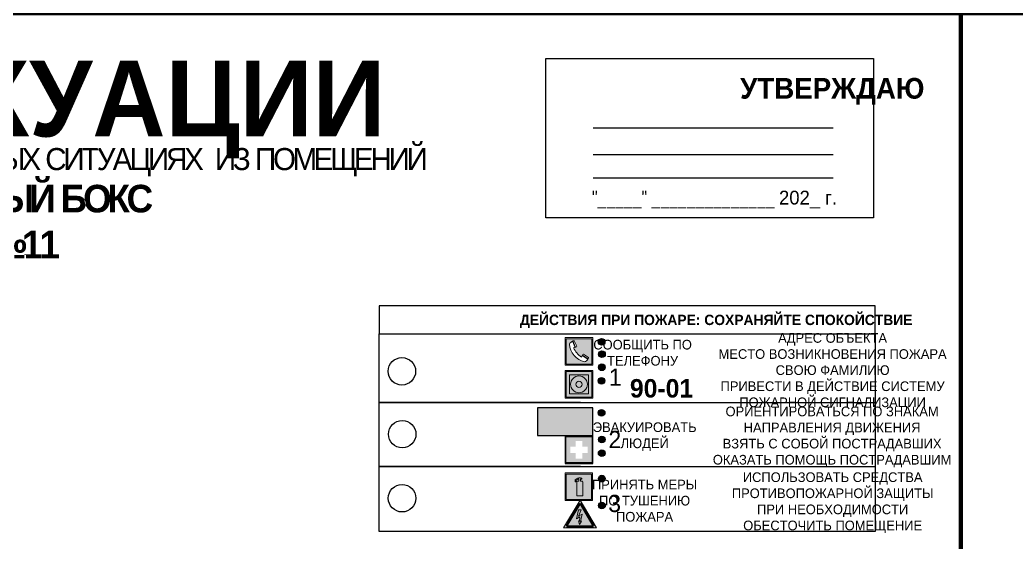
# Model space of a CAD drawing. Header units: millimetres. Extents: x 13810 to 67229, y 12374 to 21950.
# Drawn here: x 32724.6 to 33013.3, y 19725.6 to 19877 of the extents above; entities that cross this region are included whole.
import ezdxf

# ---------------------------------------------------------------- set-up
doc = ezdxf.new("R2010")
doc.units = ezdxf.units.MM
doc.styles.add('обычный', font='arial.ttf')

# ---------------------------------------------------------------- blocks, each defined once
blk = doc.blocks.new('A$C3E6D3DDE')
at = {"lineweight": 5}
h = blk.add_hatch(color=40, dxfattribs=at)
h.paths.add_polyline_path([(24.1, 1.45), (16.46, -11.35), (31.74, -11.35)])
h.paths.add_polyline_path([(24.09, -0.46), (30.03, -10.41), (18.14, -10.41)], flags=16)
h.paths.add_polyline_path([(24.54, -3.08), (23.41, -6.02), (25.13, -5.01), (24.33, -8.5), (24.82, -8.27), (23.79, -9.86), (23.4, -8.04), (23.8, -8.43), (24.04, -6.29), (22.39, -7.25), (23.44, -3.08)], flags=0)
h = blk.add_hatch(color=256, dxfattribs=at)
h.paths.add_polyline_path([(24.37, 0.03, 0.567511), (23.82, 0.03), (17.59, -10.4, 0.582454), (17.86, -10.88), (30.32, -10.88, 0.582149), (30.6, -10.4)])
h.paths.add_polyline_path([(24.09, -0.46), (18.14, -10.41), (30.03, -10.41)], flags=16)
h.paths.add_polyline_path([(24.54, -3.08), (23.41, -6.02), (25.13, -5.01), (24.33, -8.5), (24.82, -8.27), (23.79, -9.86), (23.4, -8.04), (23.8, -8.43), (24.04, -6.29), (22.39, -7.25), (23.44, -3.08)], flags=0)
h = blk.add_hatch(color=40, dxfattribs=at)
h.paths.add_polyline_path([(24.09, -0.46), (18.14, -10.41), (30.03, -10.41)])
h.paths.add_polyline_path([(24.82, -8.27), (23.79, -9.86), (23.4, -8.04), (23.8, -8.43), (24.04, -6.29), (22.39, -7.25), (23.44, -3.08), (24.54, -3.08), (23.41, -6.02), (25.13, -5.01), (24.33, -8.5)], flags=16)
at = {"color": 40, "lineweight": 5}
for p, q in [((16.46, -11.35), (24.1, 1.45)), ((24.1, 1.45), (31.74, -11.35))]:
    blk.add_line(p, q, dxfattribs=at)
at = {"lineweight": 5}
for p, q in [((17.59, -10.4), (23.82, 0.03)), ((24.37, 0.03), (30.6, -10.4)), ((18.14, -10.41), (24.09, -0.46)), ((23.44, -3.08), (22.39, -7.25)), ((23.41, -6.02), (24.54, -3.08)), ((24.54, -3.08), (23.44, -3.08)), ((24.09, -0.46), (30.03, -10.41)), ((22.39, -7.25), (24.04, -6.29)), ((23.8, -8.43), (23.4, -8.04)), ((23.4, -8.04), (23.79, -9.86)), ((25.13, -5.01), (23.41, -6.02)), ((23.79, -9.86), (24.82, -8.27)), ((24.04, -6.29), (23.8, -8.43)), ((24.33, -8.5), (25.13, -5.01)), ((24.82, -8.27), (24.33, -8.5)), ((17.86, -10.88), (30.32, -10.88)), ((18.14, -10.41), (30.03, -10.41))]:
    blk.add_line(p, q, dxfattribs=at)
at = {"color": 50, "lineweight": 5}
blk.add_line((31.74, -11.35), (16.46, -11.35), dxfattribs=at)
blk = doc.blocks.new('A$C456E1F9C')
at = {"lineweight": 5}
h = blk.add_hatch(color=242, dxfattribs=at)
h.paths.add_polyline_path([(0.51, -1.47), (0.51, -13.26), (12.29, -13.26), (12.29, -1.47)])
h.paths.add_polyline_path([(5.42, -4.95, -0.254479), (4.78, -5.4), (3.52, -2.53, -0.209735), (4.23, -2.4)], flags=16)
h.paths.add_polyline_path([(8.53, -8.6), (10.87, -10.17), (10.54, -10.76), (8.03, -9.13, -0.192251)], flags=16)
h.paths.add_polyline_path([(4.61, -5.49, 0.005518), (3.87, -5.72, 0.128647), (7.49, -10.01, 0.00809), (7.83, -9.33), (10.47, -10.97, -0.16736), (8.99, -12.25, -0.327862), (1.95, -3.95, -0.166952), (3.36, -2.62)], flags=16)
at = {"color": 242, "lineweight": 5}
for p, q in [((0, -13.77), (0, -0.97)), ((12.8, -0.97), (0, -0.97)), ((4.61, -5.49), (3.36, -2.62)), ((3.52, -2.53), (4.78, -5.4)), ((4.23, -2.4), (5.42, -4.95)), ((12.8, -13.77), (12.8, -0.97)), ((8.03, -9.13), (10.54, -10.76)), ((10.81, -10.12), (8.53, -8.6)), ((0, -13.77), (12.8, -13.77)), ((7.83, -9.33), (10.47, -10.97)), ((10.54, -10.76), (10.8, -10.3)), ((10.8, -10.3), (10.81, -10.12))]:
    blk.add_line(p, q, dxfattribs=at)
blk.add_lwpolyline([(0.51, -1.47), (12.29, -1.47), (12.29, -13.26), (0.51, -13.26)], close=True, dxfattribs=at)
for centre, radius, start, end in [((4.59, -5.34), 2.99, 114.2845, 152.1974), ((11.12, -3.31), 9.19, 183.9915, 256.6009), ((4.02, -3.27), 0.891, 76.3284, 123.7092), ((14.98, -39.1), 35.17, 107.1487, 108.4135), ((13.86, -0.94), 11.08, 205.5536, 234.8762), ((4.68, -4.59), 0.824, 276.9621, 334.0723), ((8.94, -9.5), 0.989, 114.4092, 157.9388), ((-13.31, 0.8), 23.44, 332.5487, 334.4027), ((7.87, -9.46), 3, 291.9291, 329.9329)]:
    blk.add_arc(centre, radius, start, end, dxfattribs=at)
blk = doc.blocks.new('A$C54414219')
at = {"true_color": 0xffffff}
h = blk.add_hatch(color=7, dxfattribs=at)
h.paths.add_polyline_path([(2.39, -9.45), (2.39, -18.3), (11.23, -18.3), (11.23, -9.45)], flags=0)
h.paths.add_polyline_path([(10.71, -13.87, -1), (2.92, -13.87, -1)], flags=0)
h.paths.add_polyline_path([(8.3, -13.87, -1), (5.33, -13.87, -1)], flags=0)
h.paths.add_polyline_path([(0.41, -7.47), (0.41, -20.27), (13.21, -20.27), (13.21, -7.47)])
h.paths.add_polyline_path([(0.92, -19.77), (12.71, -19.77), (12.71, -7.98), (0.92, -7.98)], flags=16)
h.paths.add_polyline_path([(11.23, -9.45), (11.23, -18.3), (2.39, -18.3), (2.39, -9.45)], flags=0)
at = {"lineweight": 5}
h = blk.add_hatch(color=242, dxfattribs=at)
h.paths.add_polyline_path([(12.71, -7.98), (0.92, -7.98), (0.92, -19.77), (12.71, -19.77)])
h.paths.add_polyline_path([(11.23, -18.3), (2.39, -18.3), (2.39, -9.45), (11.23, -9.45)], flags=16)
h.paths.add_polyline_path([(10.71, -13.87, -1), (2.92, -13.87, -1)], flags=0)
h.paths.add_polyline_path([(8.3, -13.87, -1), (5.33, -13.87, -1)], flags=0)
at = {"true_color": 0xffffff}
h = blk.add_hatch(color=7, dxfattribs=at)
h.paths.add_polyline_path([(2.39, -9.45), (2.39, -18.3), (11.23, -18.3), (11.23, -9.45)])
h.paths.add_polyline_path([(10.71, -13.87, -1), (2.92, -13.87, -1)], flags=16)
h.paths.add_polyline_path([(8.3, -13.87, -1), (5.33, -13.87, -1)], flags=0)
at = {"lineweight": 5}
h = blk.add_hatch(color=242, dxfattribs=at)
h.paths.add_polyline_path([(2.92, -13.87, 1), (10.71, -13.87, 1)])
h.paths.add_polyline_path([(8.3, -13.87, -1), (5.33, -13.87, -1)], flags=16)
at = {"color": 242, "lineweight": 5}
for p, q in [((0.41, -20.27), (0.41, -7.47)), ((0.41, -7.47), (13.21, -7.47)), ((0.41, -7.47), (13.21, -7.47)), ((13.21, -20.27), (13.21, -7.47)), ((0.41, -20.27), (13.21, -20.27))]:
    blk.add_line(p, q, dxfattribs=at)
for points in [[(0.92, -7.98), (12.71, -7.98), (12.71, -19.77), (0.92, -19.77)], [(2.39, -9.45), (11.23, -9.45), (11.23, -18.3), (2.39, -18.3)]]:
    blk.add_lwpolyline(points, close=True, dxfattribs=at)
for radius in [3.89, 1.49]:
    blk.add_circle((6.81, -13.87), radius, dxfattribs=at)
blk = doc.blocks.new('A$C32E8229D')
at = {"true_color": 0xffffff}
blk.add_hatch(color=7, dxfattribs=at).paths.add_polyline_path([(0, 0), (0, -8), (16, -8), (16, 0)])
h = blk.add_hatch(color=126)
h.paths.add_polyline_path([(0.2, -0.2), (15.8, -0.2), (15.8, -7.8), (0.2, -7.8)])
h.paths.add_polyline_path([(13.49, -2.05), (12.08, -2.05), (11.37, -2.63, 0.162397), (11.29, -2.84), (11.29, -3.63), (10.35, -3.63), (10.35, -4.05), (11.68, -4.05), (11.68, -3.48), (12.26, -4.28), (11.29, -5.1), (11.29, -6.78), (11.85, -6.78), (11.85, -5.44), (12.8, -4.64), (12.8, -5.94), (14.46, -5.94), (14.46, -5.39), (13.45, -5.39), (13.45, -3.97), (12.46, -2.59), (13.15, -2.59), (13.69, -3.34), (14.18, -3)], flags=16)
h.paths.add_polyline_path([(10.74, -1.82, 1), (11.8, -1.82, 1)], flags=16)
h.paths.add_polyline_path([(9.39, -3.59), (5.99, -3.59), (6.56, -3.03), (5.91, -3.03), (5.1, -3.83), (5.91, -4.64), (6.56, -4.64), (5.99, -4.09), (9.39, -4.09)], flags=16)
h.paths.add_polyline_path([(4.29, -1.08), (1.72, -1.08), (1.72, -6.6), (4.29, -6.6)], flags=16)
at = {"color": 126}
blk.add_lwpolyline([(16, -8), (0, -8), (0, 0), (16, 0)], close=True, dxfattribs=at)
blk = doc.blocks.new('A$C18900ED3')
h = blk.add_hatch(color=126)
h.paths.add_polyline_path([(-0.18, -0.18), (-7.02, -0.18), (-7.02, -7.02), (-0.18, -7.02)])
h.paths.add_polyline_path([(-5.89, -4.46), (-5.89, -2.77), (-4.46, -2.77), (-4.46, -1.31), (-2.77, -1.31), (-2.77, -2.77), (-1.33, -2.77), (-1.33, -4.46), (-2.77, -4.46), (-2.77, -5.89), (-4.46, -5.89), (-4.46, -4.46)], flags=16)
at = {"color": 126}
for p, q in [((-7.2, 0), (-7.2, -7.2)), ((0, 0), (-7.2, 0)), ((0, -7.2), (0, 0)), ((-7.02, -7.02), (-7.02, -0.18)), ((-7.02, -0.18), (-0.18, -0.18)), ((-0.18, -0.18), (-0.18, -7.02)), ((-7.2, -7.2), (0, -7.2)), ((-0.18, -7.02), (-7.02, -7.02))]:
    blk.add_line(p, q, dxfattribs=at)
blk = doc.blocks.new('A$C3AD82952')
at = {"true_color": 0xf5f5ff}
h = blk.add_hatch(color=7, dxfattribs=at)
h.dxf.hatch_style = 1
h.paths.add_polyline_path([(8.21, 8.73, 0.414214), (7.89, 9.05), (7.22, 9.05), (7.22, 9.92), (7.59, 9.92, 1), (7.57, 10.36), (7.22, 10.36), (7.22, 10.6), (6.43, 10.6), (6.43, 10.36), (6.01, 10.36), (4.74, 9.59), (4.74, 8.69), (4.98, 8.73), (4.98, 9.26), (6.12, 9.91), (6.43, 9.91), (6.43, 9.05), (5.76, 9.05, 0.414214), (5.44, 8.73), (5.44, 2.2), (8.21, 2.2)], flags=0)
h.paths.add_polyline_path([(12.8, 12.8), (0, 12.8), (0, 0), (12.8, 0)])
h.paths.add_polyline_path([(0.51, 12.29), (12.29, 12.29), (12.29, 0.51), (0.51, 0.51)], flags=16)
h.paths.add_polyline_path([(4.74, 9.59), (6.01, 10.36), (6.43, 10.36), (6.43, 10.6), (7.22, 10.6), (7.22, 10.36), (7.59, 10.36, -0.94586), (7.59, 9.92), (7.22, 9.92), (7.22, 9.05), (7.89, 9.05, -0.414214), (8.21, 8.73), (8.21, 2.2), (5.44, 2.2), (5.44, 8.73, -0.414214), (5.76, 9.05), (6.43, 9.05), (6.43, 9.91), (6.12, 9.91), (4.98, 9.26), (4.98, 8.73), (4.74, 8.69)], flags=0)
h = blk.add_hatch(color=242)
h.dxf.hatch_style = 1
h.paths.add_polyline_path([(12.29, 12.29), (0.51, 12.29), (0.51, 0.51), (12.29, 0.51)])
h.paths.add_polyline_path([(4.74, 8.69), (4.74, 9.59), (6.01, 10.36), (6.43, 10.36), (6.43, 10.6), (7.22, 10.6), (7.22, 10.36), (7.59, 10.36, -0.94586), (7.59, 9.92), (7.22, 9.92), (7.22, 9.05), (7.89, 9.05, -0.414214), (8.21, 8.73), (8.21, 2.2), (5.44, 2.2), (5.44, 8.73, -0.414214), (5.76, 9.05), (6.43, 9.05), (6.43, 9.91), (6.12, 9.91), (4.98, 9.26), (4.98, 8.73)], flags=16)
h = blk.add_hatch(color=7, dxfattribs=at)
h.dxf.hatch_style = 1
h.paths.add_polyline_path([(8.21, 8.73, 0.414214), (7.89, 9.05), (7.22, 9.05), (7.22, 9.92), (7.59, 9.92, 1), (7.57, 10.36), (7.22, 10.36), (7.22, 10.6), (6.43, 10.6), (6.43, 10.36), (6.01, 10.36), (4.74, 9.59), (4.74, 8.69), (4.98, 8.73), (4.98, 9.26), (6.12, 9.91), (6.43, 9.91), (6.43, 9.05), (5.76, 9.05, 0.414214), (5.44, 8.73), (5.44, 2.2), (8.21, 2.2)])
at = {"color": 242, "lineweight": 5}
for p, q in [((0, 0), (0, 12.8)), ((0, 12.8), (12.8, 12.8)), ((6.01, 10.36), (4.74, 9.59)), ((4.74, 9.59), (4.74, 8.69)), ((4.98, 9.26), (6.12, 9.91)), ((4.98, 8.73), (4.98, 9.26)), ((6.01, 10.36), (6.43, 10.36)), ((6.12, 9.91), (6.43, 9.91)), ((7.22, 10.6), (6.43, 10.6)), ((6.43, 10.6), (6.43, 10.36)), ((6.43, 9.91), (6.43, 9.05)), ((7.22, 10.36), (7.22, 10.6)), ((7.59, 10.36), (7.22, 10.36)), ((7.22, 9.05), (7.22, 9.92)), ((7.59, 9.92), (7.22, 9.92)), ((12.8, 0), (12.8, 12.8)), ((4.74, 8.69), (4.98, 8.73)), ((5.44, 2.2), (5.44, 8.73)), ((5.76, 9.05), (6.43, 9.05)), ((7.89, 9.05), (7.22, 9.05)), ((8.21, 2.2), (8.21, 8.73)), ((0, 0), (12.8, 0)), ((5.44, 2.2), (8.21, 2.2))]:
    blk.add_line(p, q, dxfattribs=at)
blk.add_lwpolyline([(0.51, 12.29), (12.29, 12.29), (12.29, 0.51), (0.51, 0.51)], close=True, dxfattribs=at)
for centre, radius, start, end in [((7.58, 10.14), 0.223, 273.1875, 86.8125), ((5.76, 8.73), 0.32, 90, 180), ((7.89, 8.73), 0.32, 0, 90)]:
    blk.add_arc(centre, radius, start, end, dxfattribs=at)

msp = doc.modelspace()

# ---------------------------------------------------------------- hatches: boundary and pattern name
at = {"lineweight": 0}
h = msp.add_hatch(color=256, dxfattribs=at)
h.dxf.hatch_style = 1
h.paths.add_polyline_path([(32892.24, 19783.68, 1), (32894.17, 19783.68, 1)])
h = msp.add_hatch(color=256, dxfattribs=at)
h.dxf.hatch_style = 1
h.paths.add_polyline_path([(32892.34, 19780.09, 1), (32894.28, 19780.09, 1)])
h = msp.add_hatch(color=256, dxfattribs=at)
h.dxf.hatch_style = 1
h.paths.add_polyline_path([(32892.31, 19776.28, 1), (32894.24, 19776.28, 1)])
h = msp.add_hatch(color=256, dxfattribs=at)
h.dxf.hatch_style = 1
h.paths.add_polyline_path([(32892.22, 19772.35, 1), (32894.15, 19772.35, 1)])
h = msp.add_hatch(color=256, dxfattribs=at)
h.dxf.hatch_style = 1
h.paths.add_polyline_path([(32892.23, 19763.09, 1), (32894.17, 19763.09, 1)])
h = msp.add_hatch(color=256, dxfattribs=at)
h.dxf.hatch_style = 1
h.paths.add_polyline_path([(32892.28, 19755.31, 1), (32894.21, 19755.31, 1)])
h = msp.add_hatch(color=256, dxfattribs=at)
h.dxf.hatch_style = 1
h.paths.add_polyline_path([(32892.27, 19751.4, 1), (32894.2, 19751.4, 1)])
h = msp.add_hatch(color=256, dxfattribs=at)
h.dxf.hatch_style = 1
h.paths.add_polyline_path([(32892.33, 19743.98, 1), (32894.26, 19743.98, 1)])
h = msp.add_hatch(color=256, dxfattribs=at)
h.dxf.hatch_style = 1
h.paths.add_polyline_path([(32892.33, 19736.21, 1), (32894.26, 19736.21, 1)])

# ---------------------------------------------------------------- linework, layer by layer
at = {"color": 2, "lineweight": 100}
for points in [[(32397.3, 19879.03), (32997.3, 19879.03), (32997.3, 19484.03), (32397.3, 19484.03)], [(32997.3, 19879.03), (33597.3, 19879.03), (33597.3, 19484.03), (32997.3, 19484.03)]]:
    msp.add_lwpolyline(points, close=True, dxfattribs=at)
for points in [[(32877.02, 19865.79), (32972.02, 19865.79), (32972.02, 19819.58), (32877.02, 19819.58)], [(32828.7, 19786.03), (32972.46, 19786.03), (32972.46, 19794.08), (32828.7, 19794.08)], [(32828.7, 19786.03), (32972.46, 19786.03), (32972.46, 19728.63), (32828.7, 19728.63)]]:
    msp.add_lwpolyline(points, close=True)
for points in [[(32890.77, 19845.74), (32960.3, 19845.74)], [(32890.77, 19837.98), (32960.3, 19837.98)], [(32890.77, 19831.19), (32960.3, 19831.19)], [(32887.11, 19766.04), (32828.7, 19766.04), (32972.46, 19766.04)], [(32887.11, 19747.46), (32828.7, 19747.46), (32972.46, 19747.46)]]:
    msp.add_lwpolyline(points)
for centre, radius in [((32893.21, 19783.68), 0.966), ((32835.32, 19775.11), 3.98), ((32893.31, 19780.09), 0.966), ((32893.27, 19776.28), 0.966), ((32893.19, 19772.35), 0.966), ((32893.2, 19763.09), 0.966), ((32835.42, 19756.88), 3.98), ((32893.24, 19755.31), 0.966), ((32893.23, 19751.4), 0.966), ((32893.29, 19743.98), 0.966), ((32835.35, 19738.3), 3.98), ((32893.3, 19736.21), 0.966)]:
    msp.add_circle(centre, radius)

# ---------------------------------------------------------------- block references
for name, p, xscale, yscale, zscale in [('A$C456E1F9C', (32882.65, 19785.49), 0.625, 0.625, 0.625), ('A$C54414219', (32882.39, 19780.01), 0.625, 0.625, 0.625), ('A$C18900ED3', (32890.65, 19756.36), 1.111111111007631, 1.111111111007631, 1.111111111007631), ('A$C3AD82952', (32882.6, 19737.63), 0.625, 0.625, 0.625), ('A$C3E6D3DDE', (32871.89, 19736.82), 0.625, 0.625, 0.625)]:
    msp.add_blockref(name, p, dxfattribs=dict(xscale=xscale, yscale=yscale, zscale=zscale))
at = {"xscale": -1}
msp.add_blockref('A$C32E8229D', (32890.65, 19764.51), dxfattribs=at)

# ---------------------------------------------------------------- texts
at = {"lineweight": 0, "style": 'обычный'}
for s, insert, char_height, width, attachment_point in [('{\\fProxima Nova Rg|b1|i0|c204|p2;ПЛАН ЭВАКУАЦИИ}', (32553.43, 19865.23), 22, 493.8901, 1), ('\\pi-18,l18,t18;{\\fProxima Nova Rg|b1|i0|c204|p2;УТВЕРЖДАЮ\\H1.1997x; }', (32960.06, 19856.32), 6, 126.6484, 5), ('{\\fArial Narrow|b0|i0|c204|p34;"_____" ______________ \\fProxima Nova Rg|b0|i0|c204|p2;202_ г. }', (32925.93, 19824.91), 4, 78.6503, 5), ('{\\fProxima Nova Rg|b1|i0|c204|p2;ДЕЙСТВИЯ ПРИ ПОЖАРЕ: СОХРАНЯЙТЕ СПОКОЙСТВИЕ\\H1.6644x; }', (32926.41, 19789.59), 3, 175.1736, 5), ('{\\fProxima Nova Rg|b0|i0|c204|p2;СООБЩИТЬ ПО \\PТЕЛЕФОНУ}', (32905.08, 19780.49), 2.8, 126.6484, 5), ('\\pi-8.4,l8.4,t8.4;{\\fProxima Nova Rg|b0|i0|c204|p2;АДРЕС ОБЪЕКТА\\PМЕСТО ВОЗНИКНОВЕНИЯ ПОЖАРА \\PСВОЮ ФАМИЛИЮ\\PПРИВЕСТИ В ДЕЙСТВИЕ СИСТЕМУ \\PПОЖАРНОЙ СИГНАЛИЗАЦИИ}', (32960.15, 19775.05), 2.8, 126.6484, 5), ('{\\fProxima Nova Rg|b0|i0|c204|p2;1\\H1.1667x; }', (32897.18, 19773.42), 5, 126.6484, 5), ('{\\fProxima Nova Rg|b1|i0|c204|p2;\\H1.0714x;90-01\\fProxima Nova Rg|b0|i0|c204|p2;\\H0.93331x; \\H1.3449x; }', (32910.57, 19770.14), 5, 126.6484, 5), ('\\pi-8.4,l8.4,t8.4;{\\fProxima Nova Rg|b0|i0|c204|p2;ОРИЕНТИРОВАТЬСЯ ПО ЗНАКАМ \\PНАПРАВЛЕНИЯ ДВИЖЕНИЯ\\PВЗЯТЬ С СОБОЙ ПОСТРАДАВШИХ\\PОКАЗАТЬ ПОМОЩЬ ПОСТРАДАВШИМ}', (32960.01, 19756.07), 2.8, 126.6484, 5), ('{\\fProxima Nova Rg|b0|i0|c204|p2;ЭВАКУИРОВАТЬ \\PЛЮДЕЙ}', (32905.69, 19756.16), 2.8, 126.6484, 5), ('{\\fProxima Nova Rg|b0|i0|c204|p2;2\\H1.1967x; }', (32897.03, 19755.34), 5, 126.6484, 5), ('{\\fProxima Nova Rg|b0|i0|c204|p2;ПРИНЯТЬ МЕРЫ \\PПО ТУШЕНИЮ \\PПОЖАРА}', (32905.65, 19737.58), 2.8, 126.6484, 5), ('\\pi-8.4,l8.4,t8.4;{\\fProxima Nova Rg|b0|i0|c204|p2;ИСПОЛЬЗОВАТЬ СРЕДСТВА \\PПРОТИВОПОЖАРНОЙ ЗАЩИТЫ \\PПРИ НЕОБХОДИМОСТИ \\PОБЕСТОЧИТЬ ПОМЕЩЕНИЕ}', (32960.17, 19737), 2.8, 126.6484, 5), ('{\\fProxima Nova Rg|b0|i0|c204|p2;3\\H1.1967x; }', (32896.97, 19736.76), 5, 126.6484, 5)]:
    msp.add_mtext(s, dxfattribs=dict(at, insert=insert, char_height=char_height, width=width, attachment_point=attachment_point))
at = {"color": 0, "lineweight": 0, "insert": (32704.45, 19834.48), "char_height": 8, "width": 449.2158, "attachment_point": 5, "style": 'обычный'}
msp.add_mtext('{\\fArial Black|b1|i0|c204|p34;\\H2x;\\T0.85;  \\fArial Narrow|b0|i0|c204|p34;\\H0.8x;\\W0.9;\\P\\fProxima Nova Rg|b0|i0|c204|p2;\\H0.5x;\\W1;\\C256;ПРИ ПОЖАРЕ  ИЛИ ДРУГИХ ЧРЕЗВЫЧАЙНЫХ СИТУАЦИЯХ  ИЗ ПОМЕЩЕНИЙ \\fProxima Nova Rg|b1|i0|c204|p2;\\H1.25x;\\PЦМТО: ГАРАЖНЫЙ БОКС\\PВОРОТА №11}', dxfattribs=at)

doc.saveas('drawing.dxf')
